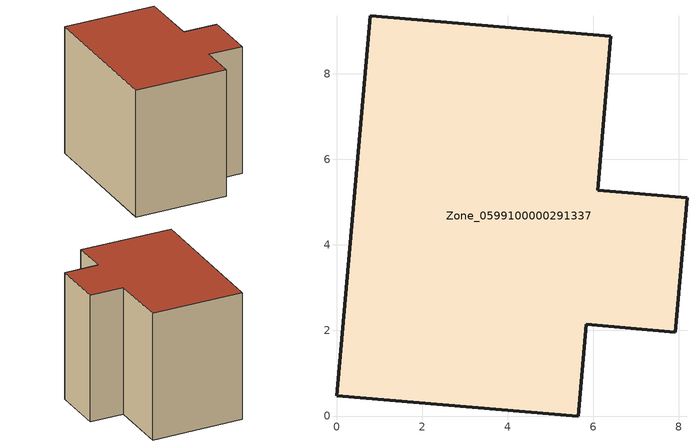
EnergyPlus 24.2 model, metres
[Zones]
Zone_0599100000291337
 floor ground (C_G): 5.65,0 0,0.48 0.79,9.35 6.41,8.88 6.1,5.28 8.19,5.1 7.92,1.96 5.83,2.14 z0
 wall outside (C_F): 0,0.48 5.65,0 5.83,2.14 7.92,1.96 8.19,5.1 6.1,5.28 6.41,8.88 0.79,9.35 0,0.48 z0:7.94
 roof outside (C_R): 8.19,5.1 6.1,5.28 6.41,8.88 0.79,9.35 0,0.48 5.65,0 5.83,2.14 7.92,1.96 z7.94
[BUILDING]
Pand.0599100000291337: North Axis=0; Terrain=City; Loads Convergence Tolerance Value=0.04; Temperature Convergence Tolerance Value=0.4; Solar Distribution=FullExterior; Maximum Number of Warmup Days=25; Minimum Number of Warmup Days=1
[Site:Location]
Rotterdam.The.Hague.AP_ZH_NLD Design_Conditions: Latitude=51.96; Longitude=4.45; Time Zone=1; Elevation=-4.5
[SITE:GROUNDTEMPERATURE:BUILDINGSURFACE]
18, 18, 18, 18, 18, 18, 18, 18, 18, 18, 18, 18
[MATERIAL] Thermal Absorptance=0.9; Solar Absorptance=0.7; Visible Absorptance=0.7
Name | Roughness | Thickness | Conductivity | Density | Specific Heat
G.TC.1975-1991 | MediumSmooth | 0.15 | 0.288461 | 540 | 1210
F.TC.1975-1991 | Rough | 0.3 | 0.230769 | 1920 | 840
R.TC.1975-1991 | MediumRough | 0.2 | 0.153846 | 1500 | 1000
[CONSTRUCTION]
C_G: G.TC.1975-1991
C_F: F.TC.1975-1991
C_R: R.TC.1975-1991
[ZONE]
Zone_0599100000291337: Type=1; Multiplier=1; Ceiling Height=Autocalculate; Volume=Autocalculate; Floor Area=autocalculate; Part of Total Floor Area=Yes
[ZONEINFILTRATION:DESIGNFLOWRATE]
Infil_Zone_0599100000291337: Zone or ZoneList or Space or SpaceList=Zone_0599100000291337; Schedule=AlwaysOn; Design Flow Rate Calculation Method=Flow/Area; Flow Rate per Floor Area=0.003; Constant Term Coefficient=1; Temperature Term Coefficient=0; Velocity Term Coefficient=0; Velocity Squared Term Coefficient=0
[HVACTEMPLATE:ZONE:IDEALLOADSAIRSYSTEM]
Zone_0599100000291337: Maximum Heating Supply Air Temperature=50; Minimum Cooling Supply Air Temperature=13; Maximum Heating Supply Air Humidity Ratio=0.0156; Minimum Cooling Supply Air Humidity Ratio=0.0077; Heating Limit=NoLimit; Cooling Limit=NoLimit; Dehumidification Control Type=ConstantSensibleHeatRatio; Cooling Sensible Heat Ratio=0.7; Dehumidification Setpoint=60; Humidification Control Type=None; Humidification Setpoint=30; Outdoor Air Method=None; Outdoor Air Flow Rate per Person=0.00944; Outdoor Air Flow Rate per Zone Floor Area=0; Outdoor Air Flow Rate per Zone=0; Demand Controlled Ventilation Type=None; Outdoor Air Economizer Type=NoEconomizer; Heat Recovery Type=None; Sensible Heat Recovery Effectiveness=0.7; Latent Heat Recovery Effectiveness=0.65
[ZONECONTROL:THERMOSTAT]
ThermostatControl_Zone_0599100000291337: Zone or ZoneList=Zone_0599100000291337; Control Type Schedule=DualSetpointControlType; Control 1=Thermostat_Zone_0599100000291337; Temperature Difference Between Cutout And Setpoint=0
[THERMOSTATSETPOINT:DUALSETPOINT]
Thermostat_Zone_0599100000291337: Heating Setpoint Temperature Schedule=HeatingSetpoint_Zone_0599100000291337; Cooling Setpoint Temperature Schedule=CoolingSetpoint_Zone_0599100000291337
[SCHEDULE:COMPACT]
HeatingSetpoint_Zone_0599100000291337: Through: 12/31, For: AllDays, Until: 24:00, 21
CoolingSetpoint_Zone_0599100000291337: Through: 12/31, For: AllDays, Until: 24:00, 24
DualSetpointControlType: Through: 12/31, For: AllDays, Until: 24:00, 4
AlwaysOn: Through: 12/31, For: AllDays, Until: 24:00, 1
